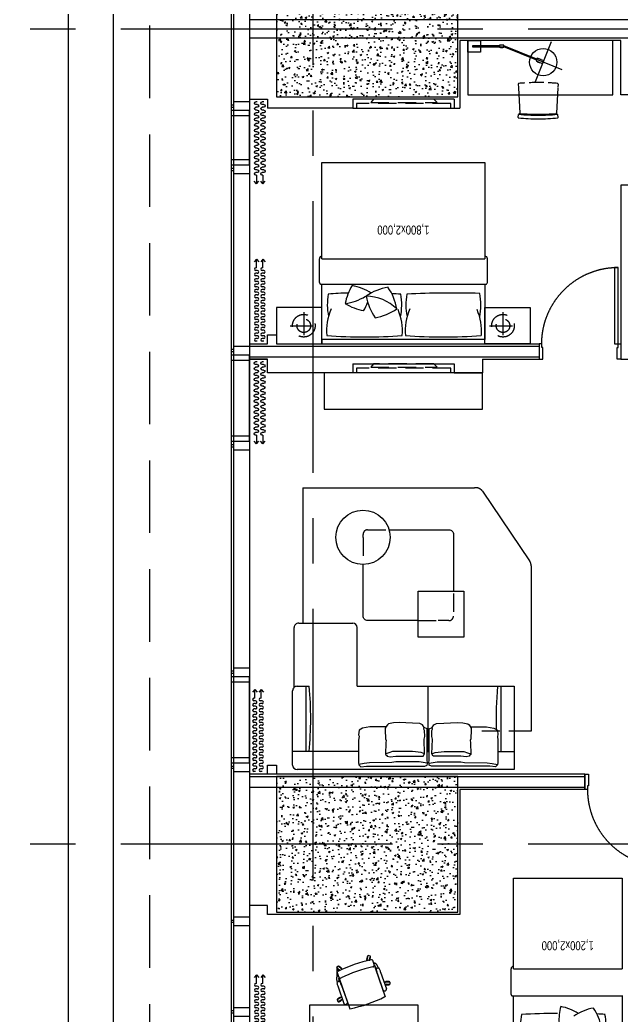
# Model space of a CAD drawing. Header units: millimetres. Extents: x 10000 to 302800, y 6800 to 229018.
# Drawn here: x 176093 to 182743, y 27481 to 38478 of the extents above; entities that cross this region are included whole.
import ezdxf
from ezdxf.enums import TextEntityAlignment as Align

# ---------------------------------------------------------------- set-up
doc = ezdxf.new("R2010")
doc.units = ezdxf.units.MM
doc.header["$LTSCALE"] = 400
doc.header["$MEASUREMENT"] = 0
for name, pattern in [('X-EXT_9F$0$DASHED', [3, 2, -1]), ('X-GRID_5~ROOF$0$CENTER2', [1.125, 0.75, -0.125, 0.125, -0.125]), ('X-ROOM TYPE-SR-2Bay_2$0$CONTINOUS', [0]), ('X-ROOM TYPE-SR-2Bay_2$0$DASHDOT', [1, 0.5, -0.25, 0, -0.25]), ('X-ROOM TYPE-SR-2Bay_2$0$HIDDEN', [0.375, 0.25, -0.125]), ('X-ROOM TYPE-SR-2Bay_2$0$X-ROOM TYPE-SR-1.3+1.7Bay$0$X-ROOM TYPE-SR-1.3+1.7Bay$0$HIDDEN2', [4.7625, 3.175, -1.5875]), ('X-ROOM TYPE-SR-2Bay_2$0$X-ROOM TYPE-SR-2bay_1$0$PHANTOM2', [1.25, 0.625, -0.125, 0.125, -0.125, 0.125, -0.125]), ('X-ROOM TYPE-SR-2Bay_2$0$X-ROOM TYPE-SR-2Bay_2$0$HIDDEN2', [4.7625, 3.175, -1.5875])]:
    doc.linetypes.add(name, pattern=pattern)
doc.layers.get('0').update_dxf_attribs({"linetype": 'CONTINUOUS'})
for name, color, linetype in [('A-TXT1', 3, 'CONTINUOUS'), ('X-COL-9F$0$A-COL', 2, 'CONTINUOUS'), ('X-COL-9F$0$A-HAT', 252, 'CONTINUOUS'), ('X-EXT_9F$0$A-ELE3', 4, 'CONTINUOUS'), ('X-EXT_9F$0$A-ELES', 252, 'CONTINUOUS'), ('X-EXT_9F$0$A-OVHD', 7, 'X-EXT_9F$0$DASHED'), ('X-EXT_9F$0$A-WIN', 6, 'CONTINUOUS'), ('X-frame Hotel 9~19F$0$A-WINF', 4, 'CONTINUOUS'), ('X-GRID_5~ROOF$0$A-CEN1', 1, 'X-GRID_5~ROOF$0$CENTER2'), ('X-ROOM TYPE-SR-2bay corner$0$A-WALD', 7, 'CONTINUOUS'), ('X-ROOM TYPE-SR-2Bay_2$0$.WA_Built-in_Lower', 252, 'CONTINUOUS'), ('X-ROOM TYPE-SR-2Bay_2$0$.WA_Curtain', 252, 'CONTINUOUS'), ('X-ROOM TYPE-SR-2Bay_2$0$.WA_Door Swing', 252, 'CONTINUOUS'), ('X-ROOM TYPE-SR-2Bay_2$0$.WA_FP_Furn', 252, 'X-ROOM TYPE-SR-2Bay_2$0$CONTINOUS'), ('X-ROOM TYPE-SR-2Bay_2$0$.WA_Furn', 252, 'CONTINUOUS'), ('X-ROOM TYPE-SR-2Bay_2$0$.WA_Furn hidden', 252, 'CONTINUOUS'), ('X-ROOM TYPE-SR-2Bay_2$0$.WA_Wall-Fin', 252, 'CONTINUOUS'), ('X-ROOM TYPE-SR-2Bay_2$0$.WA_Wall-Finish', 252, 'CONTINUOUS'), ('X-ROOM TYPE-SR-2Bay_2$0$A-WALD', 7, 'CONTINUOUS'), ('X-ROOM TYPE-SR-2Bay_2$0$WA_Furn', 252, 'CONTINUOUS'), ('X-ROOM TYPE-SR-2Bay_2$0$X-ROOM TYPE-SR-2bay_1$0$__Door-bomba', 252, 'CONTINUOUS'), ('X-ROOM TYPE-SR-2Bay_2$0$X-ROOM TYPE-SR-2Bay_2$0$ID_FP-FURN LOOSE', 252, 'CONTINUOUS')]:
    doc.layers.add(name, color=color, linetype=linetype)
doc.styles.add('X-ROOM TYPE-SR-2Bay_2$0$Hrtext', font='', dxfattribs={"width": 0.8})
doc.styles.get('X-ROOM TYPE-SR-2Bay_2$0$Hrtext').set_extended_font_data('Dotum')

# ---------------------------------------------------------------- blocks, each defined once
blk = doc.blocks.new('X-COL-9F$0$1500X2000_5~9F_C7')
at = {"layer": 'X-COL-9F$0$A-HAT'}
h = blk.add_hatch(dxfattribs=at)
h.set_pattern_fill('AR-CONC', color=256)
h.set_pattern_definition([(50, (-174748.82, -56171.2), (182.18467, -15.93909), [19.05, -209.55]), (355, (-174748.82, -56171.2), (-35.24283, 191.05664), [15.24, -167.64]), (100.451, (-174733.63, -56172.53), (146.9425, 175.11669), [16.19, -178.09]), (46.1842, (-174748.82, -56120.4), (271.07904, -42.04233), [28.575, -314.325]), (96.6356, (-174726.23, -56123.9), (237.40423, 247.42556), [24.285, -267.135]), (351.184, (-174748.82, -56120.4), (237.4046, 247.4251), [22.86, -251.46]), (21, (-174723.42, -56133.1), (151.61488, -102.26552), [19.05, -209.55]), (326, (-174723.42, -56133.1), (61.80203, 184.18797), [15.24, -167.64]), (71.4514, (-174710.78, -56141.63), (213.41649, 81.92286), [16.19, -178.09]), (37.5, (-174748.817, -56171.206), (3.088603, 84.55504), [0, -165.608, 0, -170.18, 0, -168.275]), (7.5, (-174748.82, -56171.21), (66.819663, 100.180575), [0, -97.028, 0, -161.798, 0, -64.135]), (327.5, (-174805.46, -56171.206), (135.590595, -5.728744), [0, -63.5, 0, -198.12, 0, -262.89]), (317.5, (-174830.86, -56171.21), (148.12918, 25.42649), [0, -82.55, 0, -131.572, 0, -186.69])])
h.paths.add_polyline_path([(-600, 1350), (-600, -150), (1400, -150), (1400, 1350)])
at = {"layer": 'X-COL-9F$0$A-COL'}
blk.add_lwpolyline([(-600, -150), (1400, -150), (1400, 1350), (-600, 1350)], close=True, dxfattribs=at)
blk = doc.blocks.new('X-COL-9F')
at = {"layer": 'X-COL-9F$0$A-COL'}
for p in [(174749, 56171), (174749, 47171)]:
    blk.add_blockref('X-COL-9F$0$1500X2000_5~9F_C7', p, dxfattribs=at)
blk = doc.blocks.new('X-frame Hotel 9~19F$0$frame_hotel(24Tglass)')
at = {"layer": 'X-frame Hotel 9~19F$0$A-WINF'}
for p, q in [((-50, 250), (50, 250)), ((-50, 74), (-50, 250)), ((50, 250), (50, 74)), ((-50, 74), (50, 74)), ((-11, 74), (-11, 50)), ((-11, 50), (11, 50)), ((11, 50), (11, 74))]:
    blk.add_line(p, q, dxfattribs=at)
blk = doc.blocks.new('X-frame Hotel 9~19F$0$operable window')
for p, q in [((600, 200), (0, 200)), ((0, 200), (0, 0)), ((60, 200), (60, 0)), ((540, 0), (540, 200)), ((600, 0), (600, 200)), ((0, 0), (600, 0))]:
    blk.add_line(p, q)
blk = doc.blocks.new('X-frame Hotel 9~19F')
at = {"layer": 'X-frame Hotel 9~19F$0$A-WINF'}
for p, q in [((173849, 53171), (173649, 53171)), ((173649, 53171), (173649, 52221)), ((173849, 52221), (173849, 53171)), ((173849, 53111), (173649, 53111)), ((173649, 52281), (173849, 52281)), ((173649, 52221), (173849, 52221)), ((173849, 49621), (173649, 49621)), ((173649, 49621), (173649, 48671)), ((173849, 48671), (173849, 49621)), ((173849, 49561), (173649, 49561)), ((173649, 48731), (173849, 48731)), ((173649, 48671), (173849, 48671))]:
    blk.add_line(p, q, dxfattribs=at)
at = {"rotation": 270}
for p in [(173599, 55921), (173599, 55221), (173599, 53221), (173599, 52171), (173599, 49671), (173599, 48621), (173599, 46921), (173599, 45921)]:
    blk.add_blockref('X-frame Hotel 9~19F$0$frame_hotel(24Tglass)', p, dxfattribs=at)
at = {"layer": 'X-frame Hotel 9~19F$0$A-WINF', "rotation": 90}
blk.add_blockref('X-frame Hotel 9~19F$0$operable window', (173849, 55271), dxfattribs=at)
blk = doc.blocks.new('X-EXT_9F')
at = {"layer": 'X-EXT_9F$0$A-ELE3', "ltscale": 10}
blk.add_lwpolyline([(195249, 36521), (195249, 35721), (174649, 35721, -0.414214), (172349, 38021), (172349, 67371, -0.414214), (174649, 69671), (187999, 69671), (211949, 68021)], format="xyb", dxfattribs=at)
at = {"layer": 'X-EXT_9F$0$A-ELES'}
blk.add_lwpolyline([(195249, 36521), (195249, 35721), (174149, 35721, -0.414214), (171849, 38021), (171849, 67909, -0.056784), (171908, 68427), (172014, 68889, -0.349216), (174255, 70671), (188899, 70671), (216099, 68021)], format="xyb", dxfattribs=at)
at = {"layer": 'X-EXT_9F$0$A-ELES', "ltscale": 10}
blk.add_lwpolyline([(175649, 36721), (234349, 36721, 0.414214), (236149, 38521), (236149, 66021, 0.414214), (234349, 67821), (175649, 67821, 0.414214), (173849, 66021), (173849, 38521, 0.414214)], format="xyb", close=True, dxfattribs=at)
at = {"layer": 'X-EXT_9F$0$A-OVHD', "flags": 128}
blk.add_lwpolyline([(175049, 35721, -0.414214), (172749, 38021), (172749, 66571, -0.414214), (175049, 68871), (187149, 68871), (208149, 68021)], format="xyb", dxfattribs=at)
at = {"layer": 'X-EXT_9F$0$A-WIN', "ltscale": 10}
for points in [[(175649, 36521), (234349, 36521, 0.414214), (236349, 38521), (236349, 66021, 0.414214), (234349, 68021), (175649, 68021, 0.414214), (173649, 66021), (173649, 38521, 0.414214)], [(175649, 36545), (234349, 36545, 0.414214), (236325, 38521), (236325, 66021, 0.414214), (234349, 67997), (175649, 67997, 0.414214), (173673, 66021), (173673, 38521, 0.414214)]]:
    blk.add_lwpolyline(points, format="xyb", close=True, dxfattribs=at)
blk.add_blockref('X-frame Hotel 9~19F', (0, 0))
blk = doc.blocks.new('X-GRID_5~ROOF')
at = {"layer": 'X-GRID_5~ROOF$0$A-CEN1', "ltscale": 10}
blk.add_line((174549, 81871), (174549, 33068), dxfattribs=at)
for points in [[(251927, 56771), (158517, 56771)], [(251927, 47771), (158517, 47771)]]:
    blk.add_lwpolyline(points, dxfattribs=at)
blk = doc.blocks.new('X-ROOM TYPE-SR-2bay corner')
at = {"layer": 'X-ROOM TYPE-SR-2bay corner$0$A-WALD'}
blk.add_line((182479, 56671), (173849, 56671), dxfattribs=at)
blk = doc.blocks.new('X-ROOM TYPE-SR-2Bay_2$0$DOOR-900')
at = {"linetype": 'X-ROOM TYPE-SR-2Bay_2$0$X-ROOM TYPE-SR-2bay_1$0$PHANTOM2', "ltscale": 200}
blk.add_arc((-28, -85), 844, 180, 270, dxfattribs=at)
at = {"layer": 'X-ROOM TYPE-SR-2Bay_2$0$X-ROOM TYPE-SR-2bay_1$0$__Door-bomba'}
for points in [[(-900, 85), (-860, 85), (-860, -45), (-872, -45), (-872, -85), (-900, -85)], [(0, 85), (-40, 85), (-40, -45), (-28, -45), (-28, -85), (0, -85)], [(-28, -85), (-28, -929), (-68, -929), (-68, -85)]]:
    blk.add_lwpolyline(points, close=True, dxfattribs=at)
blk = doc.blocks.new('X-ROOM TYPE-SR-2Bay_2$0$LAMP')
at = {"layer": 'X-ROOM TYPE-SR-2Bay_2$0$.WA_Furn', "color": 8}
for p, q in [((72609, 26538), (72749, 26538)), ((72609, 26408), (72609, 26538)), ((72749, 26538), (72749, 26408)), ((73354, 26083), (73533, 26527)), ((72749, 26408), (72609, 26408)), ((72663, 26463), (72663, 26483)), ((72663, 26483), (72691, 26483)), ((72691, 26463), (72663, 26463)), ((72957, 26479), (72667, 26479)), ((72667, 26479), (72667, 26467)), ((72667, 26467), (72957, 26467)), ((72691, 26483), (72691, 26479)), ((72691, 26467), (72691, 26463)), ((72957, 26484), (72957, 26462)), ((73004, 26484), (72957, 26484)), ((72957, 26467), (72957, 26479)), ((72957, 26462), (73004, 26462)), ((72968, 26484), (72968, 26487)), ((72968, 26487), (72993, 26487)), ((72993, 26484), (72968, 26484)), ((72993, 26462), (72968, 26462)), ((72968, 26462), (72968, 26460)), ((72968, 26460), (72993, 26460)), ((72993, 26487), (72993, 26484)), ((72993, 26460), (72993, 26462)), ((73006, 26478), (73002, 26469)), ((73002, 26469), (73366, 26322)), ((73004, 26462), (73004, 26484)), ((73370, 26331), (73006, 26478)), ((73651, 26212), (73251, 26373)), ((73374, 26342), (73361, 26310)), ((73361, 26310), (73434, 26281)), ((73447, 26313), (73374, 26342)), ((73375, 26305), (73374, 26302)), ((73374, 26302), (73397, 26293)), ((73398, 26295), (73375, 26305)), ((73388, 26337), (73389, 26339)), ((73411, 26328), (73388, 26337)), ((73389, 26339), (73412, 26330)), ((73397, 26293), (73398, 26295)), ((73412, 26330), (73411, 26328)), ((73434, 26281), (73447, 26313))]:
    blk.add_line(p, q, dxfattribs=at)
blk.add_circle((73440, 26297), 150, dxfattribs=at)
blk = doc.blocks.new('X-ROOM TYPE-SR-2Bay_2$0$A$C07D34A31')
at = {"layer": 'X-ROOM TYPE-SR-2Bay_2$0$.WA_Furn'}
for p, q in [((0, 387), (3, 354)), ((2, 57), (17, 336)), ((438, 57), (423, 336)), ((440, 387), (437, 354))]:
    blk.add_line(p, q, dxfattribs=at)
at = {"layer": 'X-ROOM TYPE-SR-2Bay_2$0$.WA_Furn', "linetype": 'X-ROOM TYPE-SR-2Bay_2$0$HIDDEN'}
for p, q in [((0, 17), (2, 50)), ((440, 17), (438, 53))]:
    blk.add_line(p, q, dxfattribs=at)
at = {"layer": 'X-ROOM TYPE-SR-2Bay_2$0$.WA_Furn'}
for centre, radius, start, end in [((3, 387), 3.23, 98.3031, 176.2573), ((220, -2025), 2425, 90, 95.1397), ((7, 355), 4, 185.2355, 275.1092), ((55, 435), 97.2, 238.7219, 252.0623), ((220, -2025), 2385, 90, 95.1092), ((26, 333), 9.17, 95.2592, 163.1912), ((220, -2035), 2385, 90, 94.6846), ((220, -2025), 2425, 84.8603, 90), ((220, -2025), 2385, 84.8908, 90), ((220, -2035), 2385, 85.3154, 90), ((385, 435), 97.2, 287.9377, 301.2781), ((414, 333), 9.17, 16.8088, 84.7408), ((433, 355), 4, 264.8908, 354.7645), ((437, 387), 3.23, 3.7427, 81.6969)]:
    blk.add_arc(centre, radius, start, end, dxfattribs=at)
at = {"layer": 'X-ROOM TYPE-SR-2Bay_2$0$.WA_Furn', "linetype": 'X-ROOM TYPE-SR-2Bay_2$0$HIDDEN'}
for centre, radius, start, end in [((9, 19), 9.51, 187.9798, 260.4792), ((220, 2425), 2425, 264.9811, 270), ((220, 2425), 2425, 270, 275.0189), ((431, 19), 9.51, 279.5208, 352.0202)]:
    blk.add_arc(centre, radius, start, end, dxfattribs=at)
blk = doc.blocks.new('X-ROOM TYPE-SR-2Bay_2$0$窗帘')
for p, q in [((-375, 53), (-375, 71)), ((-375, -18), (-375, 0)), ((-345, 53), (-345, 71)), ((-345, -18), (-345, 0)), ((-315, 53), (-315, 71)), ((-315, -18), (-315, 0)), ((-285, 53), (-285, 71)), ((-285, -18), (-285, 0)), ((-255, 53), (-255, 71)), ((-255, -18), (-255, 0)), ((-225, 53), (-225, 71)), ((-225, -18), (-225, 0)), ((-195, 53), (-195, 71)), ((-195, -18), (-195, 0)), ((-165, 53), (-165, 71)), ((-165, -18), (-165, 0)), ((-135, 53), (-135, 71)), ((-135, -18), (-135, 0)), ((-105, 53), (-105, 71)), ((-105, -18), (-105, 0)), ((-75, 53), (-75, 71)), ((-75, -18), (-75, 0)), ((-45, 53), (-45, 71)), ((-45, -18), (-45, 0)), ((-15, 53), (-15, 71)), ((-15, -18), (-15, 0)), ((15, 53), (15, 71)), ((15, -18), (15, 0)), ((45, 53), (45, 71)), ((45, -18), (45, 0)), ((75, 53), (75, 71)), ((75, -18), (75, 0)), ((105, 53), (105, 71)), ((105, -18), (105, 0)), ((135, 53), (135, 71)), ((135, -18), (135, 0)), ((165, 53), (165, 71)), ((165, -18), (165, 0)), ((195, 53), (195, 71)), ((195, -18), (195, 0)), ((225, 53), (225, 71)), ((225, -18), (225, 0)), ((255, 53), (255, 71)), ((255, -18), (255, 0)), ((285, 53), (285, 71)), ((285, -18), (285, 0)), ((315, 53), (315, 71)), ((315, -18), (315, 0)), ((345, 53), (345, 71)), ((345, -18), (345, 0)), ((375, 53), (375, 71)), ((375, -18), (375, 0)), ((405, 53), (405, 71)), ((405, -18), (405, 0)), ((435, 62), (435, 71)), ((435, 62), (530, 62)), ((435, -9), (435, 0)), ((530, 62), (502, 87)), ((530, 62), (502, 37)), ((530, -9), (502, 16)), ((435, -9), (530, -9)), ((530, -9), (502, -34))]:
    blk.add_line(p, q)
for centre, start, end in [((-360, 71), 0, 180), ((-360, 0), 0, 180), ((-330, 53), 180, 0), ((-300, 71), 0, 180), ((-300, 0), 0, 180), ((-270, 53), 180, 0), ((-240, 71), 0, 180), ((-240, 0), 0, 180), ((-210, 53), 180, 0), ((-180, 71), 0, 180), ((-180, 0), 0, 180), ((-150, 53), 180, 0), ((-120, 71), 0, 180), ((-120, 0), 0, 180), ((-90, 53), 180, 0), ((-60, 71), 0, 180), ((-60, 0), 0, 180), ((-30, 53), 180, 0), ((0, 71), 0, 180), ((0, 0), 0, 180), ((30, 53), 180, 0), ((60, 71), 0, 180), ((60, 0), 0, 180), ((90, 53), 180, 0), ((120, 71), 0, 180), ((120, 0), 0, 180), ((150, 53), 180, 0), ((180, 71), 0, 180), ((180, 0), 0, 180), ((210, 53), 180, 0), ((240, 71), 0, 180), ((240, 0), 0, 180), ((270, 53), 180, 0), ((300, 71), 0, 180), ((300, 0), 0, 180), ((330, 53), 180, 0), ((360, 71), 0, 180), ((360, 0), 0, 180), ((390, 53), 180, 0), ((420, 71), 0, 180), ((420, 0), 0, 180), ((-330, -18), 180, 0), ((-270, -18), 180, 0), ((-210, -18), 180, 0), ((-150, -18), 180, 0), ((-90, -18), 180, 0), ((-30, -18), 180, 0), ((30, -18), 180, 0), ((90, -18), 180, 0), ((150, -18), 180, 0), ((210, -18), 180, 0), ((270, -18), 180, 0), ((330, -18), 180, 0), ((390, -18), 180, 0)]:
    blk.add_arc(centre, 15, start, end)
blk = doc.blocks.new('X-ROOM TYPE-SR-2Bay_2$0$A$C77B47CFB')
at = {"layer": 'X-ROOM TYPE-SR-2Bay_2$0$.WA_Furn'}
for p, q in [((50, 0, 0), (50, 920, 0)), ((50, 920, 0), (2447, 920, 0)), ((2497, 870, 0), (2497, 50, 0)), ((230, 720, 0), (50, 720, 0)), ((1010, 720, 0), (990, 720, 0)), ((1000, 720, 0), (1000, 0, 0)), ((1770, 720, 0), (2497, 720, 0)), ((2480, 13, 0), (2480, -648, 0)), ((1783, 0, 0), (50, 0, 0)), ((1783, 0, 0), (1783, -648, 0)), ((2447, 0, 0), (2314, 0, 0)), ((2430, -698, 0), (1833, -698, 0))]:
    blk.add_line(p, q, dxfattribs=at)
at = {"layer": 'X-ROOM TYPE-SR-2Bay_2$0$.WA_Furn', "elevation": 0}
for points in [[(534, 447), (357, 447), (276, 462), (236, 486), (232, 535), (236, 550), (230, 600), (231, 666), (230, 738), (230, 793), (230, 842), (235, 869), (235, 869), (256, 891), (320, 883), (579, 883), (698, 881), (785, 881), (894, 881), (932, 881), (963, 881), (990, 872), (991, 858), (993, 849), (990, 814), (990, 471), (955, 457)], [(1466, 447), (1643, 447), (1724, 462), (1764, 486), (1768, 535), (1764, 550), (1770, 600), (1769, 666), (1770, 738), (1770, 793), (1770, 842), (1765, 869), (1765, 869), (1744, 891), (1680, 883), (1421, 883), (1302, 881), (1215, 881), (1106, 881), (1068, 881), (1037, 881), (1010, 872), (1009, 858), (1007, 849), (1010, 814), (1010, 471), (1045, 457)], [(988, 850), (902, 834), (719, 834), (641, 834), (599, 841), (350, 844), (292, 851), (234, 863)], [(1012, 850), (1098, 834), (1281, 834), (1359, 834), (1401, 841), (1650, 844), (1708, 851), (1766, 863)], [(197, 0), (197, 720)], [(960, 745), (922, 732), (825, 720), (606, 720), (567, 734), (531, 746), (530, 753)], [(1040, 745), (1078, 732), (1175, 720), (1394, 720), (1433, 734), (1469, 746), (1470, 753)], [(2350, 0), (2350, 720)]]:
    blk.add_lwpolyline(points, dxfattribs=at)
for points in [[(960, 745), (954, 583), (954, 583), (961, 554), (959, 488), (952, 474), (956, 454), (937, 425), (909, 412), (827, 407), (679, 399), (618, 405), (563, 414), (549, 425), (535, 446), (526, 461), (526, 482), (528, 581), (537, 599), (532, 622), (530, 753), (539, 761), (546, 770), (579, 780), (641, 771), (709, 771), (794, 771), (850, 771), (944, 771), (944, 771)], [(1040, 745), (1046, 583), (1046, 583), (1039, 554), (1041, 488), (1048, 474), (1044, 454), (1063, 425), (1091, 412), (1173, 407), (1321, 399), (1382, 405), (1437, 414), (1451, 425), (1465, 446), (1474, 461), (1474, 482), (1472, 581), (1463, 599), (1468, 622), (1470, 753), (1461, 761), (1454, 770), (1421, 780), (1359, 771), (1291, 771), (1206, 771), (1150, 771), (1056, 771), (1056, 771)]]:
    blk.add_lwpolyline(points, close=True, dxfattribs=at)
at = {"layer": 'X-ROOM TYPE-SR-2Bay_2$0$.WA_Furn'}
for centre, radius, start, end in [((2447, 870, 0), 50, 0, 90), ((6032, 355, 0), 3735, 174.3863, 185.4483), ((-3485, 355, 0), 3735, 354.5517, 1.9026), ((2447, 50, 0), 50, 270, 0), ((1833, -648, 0), 50, 180, 270), ((2430, -648, 0), 50, 270, 0)]:
    blk.add_arc(centre, radius, start, end, dxfattribs=at)
blk = doc.blocks.new('X-ROOM TYPE-SR-2Bay_2')
at = {"linetype": 'X-ROOM TYPE-SR-2Bay_2$0$X-ROOM TYPE-SR-1.3+1.7Bay$0$X-ROOM TYPE-SR-1.3+1.7Bay$0$HIDDEN2', "ltscale": 0.2}
blk.add_arc((233243, 58427), 16.6, 0, 90, dxfattribs=at)
at = {"layer": 'X-ROOM TYPE-SR-2Bay_2$0$.WA_FP_Furn', "ltscale": 0.2}
for p, q in [((235179, 58184), (235040, 58587)), ((235132, 58330), (235068, 58514)), ((235171, 58343), (235107, 58527)), ((235133, 58486), (235165, 58510)), ((235163, 58509), (235163, 58510)), ((235181, 58492), (235168, 58510)), ((233243, 58444), (232025, 58444)), ((233259, 58427), (233259, 58144)), ((234791, 58050), (234652, 58453)), ((235134, 58486), (235124, 58479)), ((235129, 58484), (235129, 58483)), ((235149, 58466), (235133, 58453)), ((235145, 58463), (235145, 58462)), ((235149, 58466), (235181, 58490)), ((235179, 58488), (235180, 58487)), ((234599, 58292), (234599, 58314)), ((234641, 58316), (234601, 58316)), ((234642, 58291), (234601, 58290)), ((234603, 58316), (234603, 58317)), ((234604, 58290), (234604, 58289)), ((234700, 58181), (234636, 58365)), ((234641, 58316), (234653, 58317)), ((234641, 58291), (234662, 58291)), ((234646, 58317), (234646, 58317)), ((234646, 58291), (234646, 58290)), ((234738, 58194), (234675, 58378)), ((235156, 58286), (235162, 58271)), ((235178, 58294), (235183, 58278)), ((235181, 58229), (235181, 58148)), ((232034, 57146), (232034, 58144)), ((233234, 58144), (232034, 58144)), ((233234, 58144), (233234, 57146)), ((234724, 58137), (234730, 58122)), ((234746, 58145), (234751, 58129)), ((235140, 58138), (235123, 58149)), ((235135, 58141), (235135, 58141)), ((235139, 58139), (235172, 58115)), ((235154, 58159), (235151, 58162)), ((235154, 58160), (235187, 58136)), ((235170, 58117), (235169, 58116)), ((235175, 58116), (235188, 58134)), ((234814, 58010), (234813, 58011)), ((234826, 58047), (234814, 58008)), ((234815, 58006), (234836, 57999)), ((234825, 58046), (234827, 58050)), ((234827, 58051), (234826, 58051)), ((234850, 58039), (234838, 58000)), ((234850, 58038), (234856, 58057)), ((234852, 58043), (234852, 58044)), ((233234, 57146), (232034, 57146)), ((235359, 50588), (233539, 50588)), ((233521, 50569), (233521, 50306)), ((235377, 50569), (235377, 50306)), ((235349, 50306), (233549, 50306))]:
    blk.add_line(p, q, dxfattribs=at)
at = {"layer": 'X-ROOM TYPE-SR-2Bay_2$0$.WA_FP_Furn', "linetype": 'X-ROOM TYPE-SR-2Bay_2$0$DASHDOT', "ltscale": 300}
blk.add_line((235558, 52836), (235558, 54328), dxfattribs=at)
at = {"layer": 'X-ROOM TYPE-SR-2Bay_2$0$.WA_FP_Furn', "linetype": 'X-ROOM TYPE-SR-2Bay_2$0$HIDDEN', "ltscale": 2}
for p, q in [((234286, 54301), (234064, 54301)), ((234894, 53385), (234894, 53682)), ((234844, 53299), (234607, 53299))]:
    blk.add_line(p, q, dxfattribs=at)
at = {"layer": 'X-ROOM TYPE-SR-2Bay_2$0$.WA_FP_Furn', "ltscale": 0.2}
for points in [[(232034, 58444), (232034, 59101), (233234, 59101), (233234, 58444)], [(233549, 50588), (233549, 51197), (235349, 51197), (235349, 50588)], [(235349, 50306), (235349, 49246), (233549, 49246), (233549, 50306)]]:
    blk.add_lwpolyline(points, dxfattribs=at)
for points in [[(235486, 59146), (234286, 59146), (234286, 58546), (235486, 58546)], [(233049, 51246), (233549, 51246), (233549, 50846), (233049, 50846)], [(235849, 51246), (235349, 51246), (235349, 50846), (235849, 50846)]]:
    blk.add_lwpolyline(points, close=True, dxfattribs=at)
at = {"layer": 'X-ROOM TYPE-SR-2Bay_2$0$.WA_FP_Furn', "linetype": 'X-ROOM TYPE-SR-2Bay_2$0$DASHDOT', "ltscale": 300}
blk.add_lwpolyline([(233576, 52872), (233055, 53641, -0.149832), (233038, 53697), (233038, 55520), (233225, 55520)], format="xyb", dxfattribs=at)
at = {"layer": 'X-ROOM TYPE-SR-2Bay_2$0$.WA_FP_Furn', "ltscale": 200}
blk.add_lwpolyline([(233781, 54485), (234286, 54485), (234286, 53977), (233781, 53977)], close=True, dxfattribs=at)
at = {"layer": 'X-ROOM TYPE-SR-2Bay_2$0$.WA_FP_Furn', "linetype": 'X-ROOM TYPE-SR-2Bay_2$0$HIDDEN', "ltscale": 2}
for points in [[(233896, 54003), (233896, 54251, -0.414214), (233946, 54301), (234064, 54301)], [(234894, 53385), (234894, 53349, -0.414214), (234844, 53299)]]:
    blk.add_lwpolyline(points, format="xyb", dxfattribs=at)
at = {"layer": 'X-ROOM TYPE-SR-2Bay_2$0$.WA_FP_Furn', "ltscale": 200}
for points in [[(234286, 54301), (234844, 54301, -0.414214), (234894, 54251), (234894, 53682)], [(234607, 53299), (233946, 53299, -0.414214), (233896, 53349), (233896, 53977)]]:
    blk.add_lwpolyline(points, format="xyb", dxfattribs=at)
at = {"layer": 'X-ROOM TYPE-SR-2Bay_2$0$.WA_FP_Furn', "linetype": 'X-ROOM TYPE-SR-2Bay_2$0$DASHDOT', "ltscale": 300}
blk.add_lwpolyline([(235558, 52836), (233663, 52836)], dxfattribs=at)
at = {"layer": 'X-ROOM TYPE-SR-2Bay_2$0$.WA_FP_Furn', "ltscale": 300}
blk.add_lwpolyline([(233575, 51966), (233575, 51566), (235323, 51566), (235323, 51966)], close=True, dxfattribs=at)
at = {"layer": 'X-ROOM TYPE-SR-2Bay_2$0$.WA_FP_Furn', "ltscale": 0.2}
for centre, radius, start, end in [((232813, 58756), 600, 168.3841, 190.3259), ((232578, 58754), 577, 349.4291, 11.7546), ((232811, 58892), 558, 189.9751, 214.1949), ((232258, 58701), 473, 342.7653, 5.1033), ((232626, 65539), 6903, 266.6485, 267.3957), ((232251, 59136), 566, 280.0561, 304.1139), ((232808, 59096), 543, 237.6697, 259.6065), ((232575, 72400), 13764, 270.7211, 272.373), ((235345, 57078), 1539, 101.3974, 116.7352), ((235085, 58518), 17.7, 148.8282, 172.5926), ((235082, 58519), 14.3, 172.5926, 199.0226), ((235088, 58517), 20.7, 128.0662, 148.8282), ((235090, 58514), 24.6, 109.0226, 128.0662), ((235090, 58514), 24.6, 89.9791, 109.0226), ((235090, 58517), 20.7, 69.217, 89.9791), ((235091, 58520), 17.7, 45.4526, 69.217), ((235094, 58523), 14.3, 19.0226, 45.4526), ((235220, 58399), 128, 119.5196, 135.3763), ((235159, 58507), 4.28, 37.0226, 119.5196), ((235167, 58509), 1.71, 37.0226, 127.0226), ((235132, 58486), 4.28, 135.3763, 217.0226), ((235149, 58465), 4.28, 217.0226, 298.6689), ((235089, 58573), 128, 298.6689, 314.5256), ((235176, 58485), 4.28, 314.5256, 37.0226), ((235180, 58491), 1.71, 306.4957, 36.4957), ((234601, 58314), 1.71, 91.0226, 181.0226), ((234601, 58292), 1.71, 181.5495, 271.5495), ((234607, 58317), 4.28, 98.5256, 181.0226), ((234608, 58289), 4.28, 181.0226, 263.5196), ((234626, 58194), 128, 82.6689, 98.5256), ((234622, 58412), 128, 263.5196, 279.3763), ((234653, 58369), 17.7, 148.8282, 172.5926), ((234650, 58370), 14.3, 172.5926, 199.0226), ((234656, 58368), 20.7, 128.0662, 148.8282), ((234642, 58317), 4.28, 1.0226, 82.6689), ((234658, 58365), 24.6, 109.0226, 128.0662), ((234642, 58290), 4.28, 279.3763, 1.0226), ((234658, 58365), 24.6, 89.9791, 109.0226), ((234658, 58368), 20.7, 69.217, 89.9791), ((234659, 58371), 17.7, 45.4526, 69.217), ((234661, 58374), 14.3, 19.0226, 45.4526), ((235606, 58493), 501, 199.0226, 201.2128), ((235374, 58403), 253, 201.2128, 204.2977), ((235236, 58341), 101, 204.2977, 211.5885), ((235159, 58315), 28.9, 252.4114, 325.6338), ((235151, 58288), 1.05, 211.5885, 218.2081), ((234697, 58180), 501, 16.8325, 19.0226), ((234935, 58252), 253, 13.7475, 16.8325), ((235082, 58288), 101, 6.4567, 13.7475), ((235181, 58299), 1.05, 359.8371, 6.4567), ((235174, 58344), 501, 199.0226, 201.2128), ((234264, 58031), 501, 16.8325, 19.0226), ((234502, 58103), 253, 13.7475, 16.8325), ((234465, 59630), 1539, 282.0301, 295.9288), ((234491, 59553), 1539, 281.5896, 296.3678), ((235145, 58230), 17.1, 19.0226, 115.9288), ((235122, 58257), 42.5, 335.4384, 19.0226), ((235122, 58257), 65.2, 317.1759, 19.0226), ((235171, 58181), 8.55, 296.3678, 19.0226), ((233236, 58143), 23.4, 264.7004, 2.6747), ((234942, 58254), 253, 201.2128, 204.2977), ((234804, 58192), 101, 204.2977, 211.5885), ((234726, 58166), 28.9, 252.4114, 325.6338), ((234718, 58139), 1.05, 211.5885, 218.2081), ((234792, 58143), 65.2, 199.0226, 260.8693), ((234649, 58139), 101, 6.4567, 13.7475), ((234749, 58150), 1.05, 359.8371, 6.4567), ((234792, 58143), 42.5, 199.0226, 242.6068), ((234789, 58108), 17.1, 102.0301, 199.0226), ((235138, 58138), 4.28, 145.0226, 226.6689), ((235223, 58228), 128, 226.6689, 242.5256), ((235099, 58050), 128, 47.5196, 63.3119), ((235166, 58118), 4.28, 242.5256, 325.0226), ((235173, 58117), 1.71, 235.0226, 325.0226), ((234799, 58053), 8.55, 199.0226, 281.5896), ((234937, 57994), 128, 154.6689, 170.5256), ((234815, 58015), 4.28, 170.5256, 253.0226), ((234815, 58007), 1.71, 163.0226, 253.0226), ((234825, 58047), 4.28, 73.0226, 154.6689), ((234841, 58006), 4.28, 253.0226, 335.5196), ((234728, 58058), 128, 335.5196, 351.3763), ((234851, 58039), 4.28, 351.3763, 73.0226), ((234179, 51105), 593, 175.1203, 203.5691), ((234008, 44849), 6320, 86.1944, 93.8056), ((233809, 51104), 620, 336.9339, 4.7423), ((235052, 51105), 593, 175.1203, 203.5691), ((234878, 44943), 6226, 86.1658, 93.8342), ((234677, 51104), 620, 336.9339, 4.7423), ((234254, 50816), 661, 168.3841, 191.0944), ((233787, 50814), 635, 349.4291, 11.7546), ((235128, 50816), 661, 168.3841, 190.3259), ((234871, 50344), 624, 100.0561, 124.1139), ((234254, 50613), 614, 9.9751, 34.1949), ((234654, 50814), 635, 349.4291, 11.7546), ((235127, 50967), 614, 189.9751, 214.1949), ((234873, 51226), 507, 226.1697, 268.4789), ((235392, 50574), 589, 148.661, 158.6362), ((234780, 50291), 598, 58.7176, 79.6065), ((233899, 60769), 10084, 268.3293, 272.9094), ((234922, 58286), 7601, 266.6485, 267.3957), ((234509, 51235), 624, 280.0561, 304.1139), ((235188, 50196), 615, 99.0596, 121.2682), ((234512, 50908), 589, 328.661, 349.6631), ((234960, 54599), 3915, 271.4201, 274.6706), ((233539, 50569), 18.2, 89.9972, 180), ((235123, 51191), 598, 237.6697, 259.6065), ((235359, 50569), 18.2, 0, 90), ((233546, 50305), 25.8, 177.3253, 275.2996), ((235351, 50305), 25.8, 264.7004, 2.6747)]:
    blk.add_arc(centre, radius, start, end, dxfattribs=at)
at = {"layer": 'X-ROOM TYPE-SR-2Bay_2$0$.WA_FP_Furn', "linetype": 'X-ROOM TYPE-SR-2Bay_2$0$DASHDOT', "ltscale": 300}
blk.add_arc((233648, 52923), 87.9, 214.9949, 280.1273, dxfattribs=at)
at = {"layer": 'X-ROOM TYPE-SR-2Bay_2$0$.WA_Furn', "linetype": 'X-ROOM TYPE-SR-2Bay_2$0$HIDDEN', "ltscale": 2}
blk.add_line((233083, 55520), (233599, 55520), dxfattribs=at)
at = {"layer": 'X-ROOM TYPE-SR-2Bay_2$0$.WA_Furn'}
blk.add_lwpolyline([(233736, 48496), (232136, 48496), (232136, 47896), (233736, 47896), (233736, 47939)], close=True, dxfattribs=at)
blk.add_circle((234895, 53382), 300, dxfattribs=at)
at = {"layer": 'X-ROOM TYPE-SR-2Bay_2$0$.WA_Furn hidden', "linetype": 'X-ROOM TYPE-SR-2Bay_2$0$HIDDEN', "ltscale": 2}
for points in [[(233926, 51563), (233926, 51513), (234966, 51513), (234966, 51563)], [(234076, 51503), (234112, 51467), (234780, 51467), (234809, 51503)], [(233926, 48643), (233926, 48593), (234966, 48593), (234966, 48643)], [(234076, 48583), (234112, 48547), (234780, 48547), (234809, 48583)]]:
    blk.add_lwpolyline(points, close=True, dxfattribs=at)
at = {"layer": 'X-ROOM TYPE-SR-2Bay_2$0$.WA_Wall-Fin'}
for p, q in [((233889, 51566), (233575, 51566)), ((233889, 51466), (233889, 51566)), ((235009, 51466), (233889, 51466)), ((235009, 51466), (235009, 51566)), ((235009, 51566), (235949, 51566)), ((233889, 48646), (233824, 48646)), ((235009, 48646), (233889, 48646)), ((233889, 48546), (233889, 48646)), ((235009, 48546), (235009, 48646)), ((235009, 48646), (235949, 48646))]:
    blk.add_line(p, q, dxfattribs=at)
for points in [[(235949, 55996), (235949, 55896), (235849, 55896), (235849, 55996)], [(235949, 51566), (235949, 51416), (236149, 51416)], [(235949, 51246), (235949, 51146), (235849, 51146), (235849, 51246)], [(236149, 48546), (235949, 48546), (235949, 48646)]]:
    blk.add_lwpolyline(points, dxfattribs=at)
at = {"layer": 'X-ROOM TYPE-SR-2Bay_2$0$.WA_Wall-Finish'}
for p, q in [((233824, 56166), (233824, 57546)), ((233824, 57546), (235949, 57546)), ((235949, 57546), (235949, 57446)), ((235949, 57446), (236149, 57446)), ((232444, 55996), (232444, 56166)), ((232444, 56166), (233824, 56166)), ((232444, 55996), (236149, 55996)), ((233575, 51416), (233575, 51566)), ((232049, 51416), (228724, 51416)), ((232049, 49496), (232049, 51416)), ((232949, 51246), (232949, 51416)), ((233575, 51416), (232949, 51416)), ((236149, 51416), (235949, 51416)), ((235849, 51246), (232949, 51246)), ((236149, 51246), (235949, 51246)), ((233824, 48546), (233824, 48646)), ((233824, 47896), (233824, 48546)), ((233889, 48546), (235009, 48546))]:
    blk.add_line(p, q, dxfattribs=at)
for points in [[(231079, 49666), (230594, 49666), (230594, 51246), (231879, 51246), (231879, 49496), (232049, 49496)], [(230594, 48696), (230594, 47896), (231879, 47896), (231879, 48496), (232049, 48496), (232049, 47896), (233824, 47896)]]:
    blk.add_lwpolyline(points, dxfattribs=at)
blk.add_lwpolyline([(233549, 51199), (235349, 51199), (235349, 51246), (233549, 51246)], close=True, dxfattribs=at)
at = {"layer": 'X-ROOM TYPE-SR-2Bay_2$0$A-WALD'}
for p, q in [((236149, 56141), (232444, 56141)), ((232444, 56141), (232444, 56021)), ((236149, 56021), (232444, 56021)), ((236149, 51391), (232949, 51391)), ((232949, 51271), (232949, 51391)), ((236149, 51271), (232949, 51271)), ((226199, 47871), (236149, 47871)), ((225999, 47671), (236149, 47671))]:
    blk.add_line(p, q, dxfattribs=at)
at = {"layer": 'X-ROOM TYPE-SR-2Bay_2$0$X-ROOM TYPE-SR-2Bay_2$0$ID_FP-FURN LOOSE', "linetype": 'X-ROOM TYPE-SR-2Bay_2$0$X-ROOM TYPE-SR-2Bay_2$0$HIDDEN2', "ltscale": 0.2}
for p, q in [((233349, 50896), (233349, 51196)), ((235549, 50896), (235549, 51196)), ((233499, 51046), (233199, 51046)), ((235699, 51046), (235399, 51046))]:
    blk.add_line(p, q, dxfattribs=at)
for centre, radius in [((233349, 51046), 125), ((235549, 51046), 125), ((233349, 51046), 75), ((235549, 51046), 75)]:
    blk.add_circle(centre, radius, dxfattribs=at)
at = {"layer": 'X-ROOM TYPE-SR-2Bay_2$0$.WA_Curtain', "rotation": 270.0000025613208}
for p in [(236009, 58742), (236028, 55592), (236009, 50842)]:
    blk.add_blockref('X-ROOM TYPE-SR-2Bay_2$0$窗帘', p, dxfattribs=at)
at = {"layer": 'X-ROOM TYPE-SR-2Bay_2$0$.WA_Curtain', "xscale": -1, "rotation": 269.9999974386791}
for p in [(236010, 51820), (236009, 48950)]:
    blk.add_blockref('X-ROOM TYPE-SR-2Bay_2$0$窗帘', p, dxfattribs=at)
at = {"layer": 'X-ROOM TYPE-SR-2Bay_2$0$.WA_Door Swing', "rotation": 180}
blk.add_blockref('X-ROOM TYPE-SR-2Bay_2$0$DOOR-900', (231544, 56081), dxfattribs=at)
at = {"layer": 'X-ROOM TYPE-SR-2Bay_2$0$.WA_Door Swing', "xscale": -1}
blk.add_blockref('X-ROOM TYPE-SR-2Bay_2$0$DOOR-900', (232049, 51331), dxfattribs=at)
at = {"layer": 'X-ROOM TYPE-SR-2Bay_2$0$.WA_Furn', "ltscale": 100}
blk.add_blockref('X-ROOM TYPE-SR-2Bay_2$0$A$C77B47CFB', (233175, 55026), dxfattribs=at)
at = {"layer": 'X-ROOM TYPE-SR-2Bay_2$0$.WA_Furn', "ltscale": 4}
blk.add_blockref('X-ROOM TYPE-SR-2Bay_2$0$A$C07D34A31', (232741, 48362), dxfattribs=at)
at = {"layer": 'X-ROOM TYPE-SR-2Bay_2$0$WA_Furn', "rotation": 180}
blk.add_blockref('X-ROOM TYPE-SR-2Bay_2$0$LAMP', (306345, 74434), dxfattribs=at)
at = {"layer": 'X-ROOM TYPE-SR-2Bay_2$0$.WA_Built-in_Lower', "ltscale": 2, "style": 'X-ROOM TYPE-SR-2Bay_2$0$Hrtext', "width": 0.8}
for s, p in [('1,200x2,000', (232634, 57890)), ('1,800x2,000', (234449, 49990))]:
    blk.add_text(s, height=100, dxfattribs=at).set_placement(p, align=Align.MIDDLE_CENTER)
blk = doc.blocks.new('X-INT-HOTEL-9F~20F')
blk.add_blockref('X-ROOM TYPE-SR-2bay corner', (0, 0))
at = {"rotation": 180}
blk.add_blockref('X-ROOM TYPE-SR-2Bay_2', (409998, 104542), dxfattribs=at)
blk = doc.blocks.new('X-BASE-9F')
for name in ['X-GRID_5~ROOF', 'X-EXT_9F', 'X-COL-9F']:
    blk.add_blockref(name, (0, 0))
blk.add_blockref('X-INT-HOTEL-9F~20F', (0, 0))

msp = doc.modelspace()

# ---------------------------------------------------------------- block references
at = {"layer": 'A-TXT1'}
msp.add_blockref('X-BASE-9F', (4779, -18394), dxfattribs=at)

doc.saveas('drawing.dxf')
